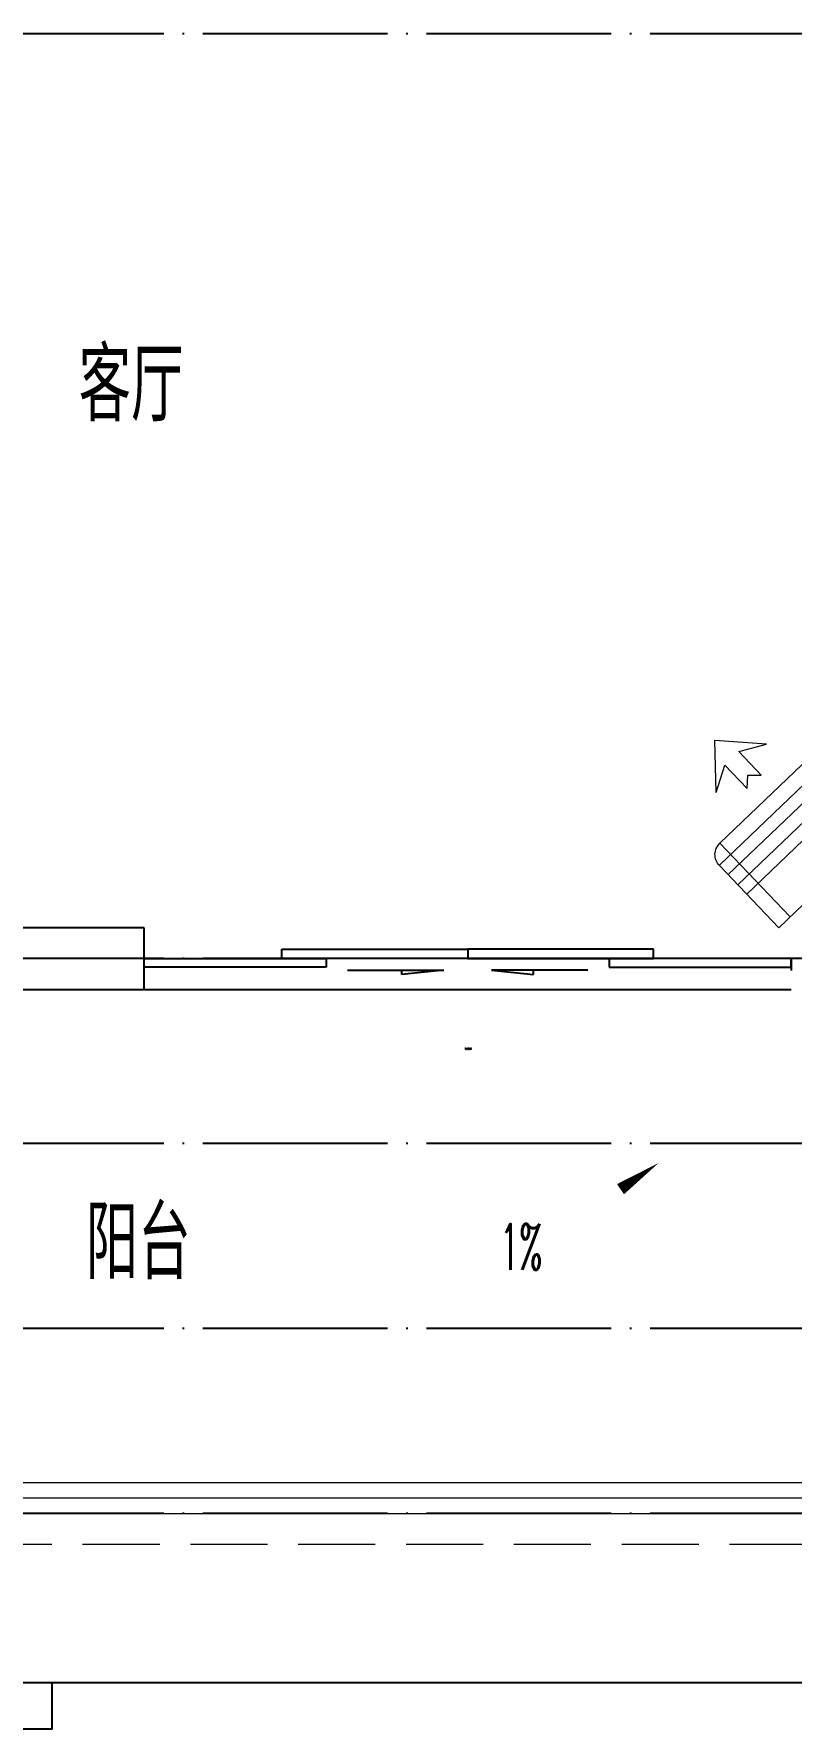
# Model space of a CAD drawing. Extents: x 27938 to 1507990, y 110129 to 923079.
# Drawn here: x 871508 to 873967, y 517540 to 523040 of the extents above; entities that cross this region are included whole.
import ezdxf

# ---------------------------------------------------------------- set-up
doc = ezdxf.new("R2010")
doc.units = 0
doc.header["$LTSCALE"] = 1000
doc.header["$MEASUREMENT"] = 0
doc.linetypes.add('DASH', pattern=[0.35, 0.25, -0.1])
doc.linetypes.add('DOTE', pattern=[2.42, 2, -0.2, 0.02, -0.2])
for name, color, linetype in [('DOTE', 1, 'Continuous'), ('PUB_TEXT', 4, 'Continuous'), ('WALL', 9, 'Continuous'), ('WINDOW', 4, 'Continuous'), ('WINDOW_TEXT', 7, 'Continuous'), ('看线', 251, 'Continuous')]:
    doc.layers.add(name, color=color, linetype=linetype)
for name, color, linetype, lineweight in [('平面-排水沟', 86, 'Continuous', 15), ('平面-栏杆', 135, 'Continuous', 15), ('平面-看线', 45, 'Continuous', 15), ('平面-空调预留孔', 173, 'Continuous', 15)]:
    doc.layers.add(name, color=color, linetype=linetype, lineweight=lineweight)
doc.styles.add('_TCH_DIM', font='SIMPLEX.shx', dxfattribs={"width": 0.7, "bigfont": 'GBCBIG.shx'})
doc.styles.add('_TCH_WINDOW', font='SIMPLEX.shx', dxfattribs={"width": 0.7, "height": 3.5, "bigfont": 'GBCBIG.shx'})
doc.styles.get("Standard").update_dxf_attribs({"font": 'gbenor.shx', "bigfont": 'gbcbig.shx'})

# ---------------------------------------------------------------- blocks, each defined once
blk = doc.blocks.new('GDGDGDSDA')
at = {"layer": 'DOTE', "color": 0, "linetype": 'DOTE', "ltscale": 0.3}
for p, q in [((471334.8, 366358.3), (417334.8, 366358.3)), ((471334.8, 363358.3), (417334.8, 363358.3)), ((471334.8, 362758.3), (417334.8, 362758.3)), ((471334.8, 362158.3), (417334.8, 362158.3)), ((471334.8, 361558.3), (417334.8, 361558.3))]:
    blk.add_line(p, q, dxfattribs=at)
blk = doc.blocks.new('dasdasf1sa2f31as32f')
for p, q in [((-116, 585.6), (43.3, 640.5)), ((82.7, 476.6), (43.3, 640.5)), ((-22.8, 585.5), (-116, 585.6)), ((-22.8, 585.5), (-73.4, 493.2)), ((32.4, 555.1), (-18.1, 462.9)), ((82.7, 476.6), (32.4, 555.1)), ((-473.5, 259.7), (-339.5, 504)), ((-269.8, 524.3), (-427.7, 236.5)), ((134.6, 245.5), (-338.8, 505.1)), ((-269.8, 524.3), (113.7, 314)), ((-31.3, 504.4), (-73.4, 493.2)), ((-18.1, 462.9), (-31.3, 504.4)), ((114.7, 208.4), (-359.1, 468.2)), ((72.3, 131.9), (-401.1, 391.6)), ((92.6, 168.8), (-380.9, 428.5)), ((113.7, 314), (-44.2, 26.2)), ((0, 0), (-473.5, 259.7)), ((134, 244.4), (0, 0))]:
    blk.add_line(p, q)
for centre, start, end in [((-294.5, 479.4), 61.2593, 151.2593), ((89, 269), 331.2593, 61.2593)]:
    blk.add_arc(centre, 51.3, start, end)
blk = doc.blocks.new('GDGDRGDGDRGDR')
at = {"layer": '平面-空调预留孔', "xscale": -1, "rotation": 15.00000000331026}
blk.add_blockref('dasdasf1sa2f31as32f', (466626.3, 442932.1), dxfattribs=at)
blk = doc.blocks.new('$DorLib2D$00000138')
at = {"color": 0, "linetype": 'Continuous'}
for p, q in [((-0.2875, 0), (-0.2875, 0.1538)), ((-0.2875, 0.1538), (0, 0.1538)), ((0, 0.1538), (0, 0)), ((0.2875, 0.1538), (0, 0.1538)), ((0.2875, 0), (0.2875, 0.1538)), ((-0.5, -0.1399), (-0.5, 0)), ((-0.5, 0), (-0.2188, 0)), ((0, 0), (-0.2875, 0)), ((-0.2188, 0), (-0.2188, -0.1399)), ((0, 0), (0.2875, 0)), ((0.2188, 0), (0.2188, -0.1399)), ((0.5, 0), (0.2188, 0)), ((0.5, 0), (0.5, -0.1946)), ((0.5, -0.1399), (0.5, 0)), ((-0.2188, -0.1399), (-0.5, -0.1399)), ((0.2188, -0.1399), (0.5, -0.1399)), ((-0.1857, -0.186), (-0.037, -0.186)), ((-0.037, -0.186), (-0.1019, -0.2583)), ((-0.1019, -0.2583), (-0.1019, -0.186)), ((0.1857, -0.186), (0.037, -0.186)), ((0.037, -0.186), (0.1019, -0.2583)), ((0.1019, -0.2583), (0.1019, -0.186))]:
    blk.add_line(p, q, dxfattribs=at)

msp = doc.modelspace()

# ---------------------------------------------------------------- linework, layer by layer
at = {"layer": '平面-栏杆', "color": 8}
for points in [[(869566.6, 518290.4), (874216.6, 518290.4)], [(869566.6, 518240.4), (874216.6, 518240.4)]]:
    msp.add_lwpolyline(points, dxfattribs=at)
at = {"layer": '平面-看线', "color": 8}
msp.add_lwpolyline([(869566.6, 518340.4), (874216.6, 518340.4)], dxfattribs=at)
at = {"layer": '平面-看线', "color": 8, "linetype": 'DASH'}
msp.add_lwpolyline([(869566.6, 518140.4), (874216.6, 518140.4)], dxfattribs=at)
at = {"layer": '看线', "color": 8}
msp.add_lwpolyline([(875516.6, 519340.4), (875516.6, 517690.4), (855316.6, 517690.4), (855316.6, 519190.4), (852916.6, 519190.4)], dxfattribs=at)
at = {"layer": '看线', "color": 8, "ltscale": 0.5}
msp.add_lwpolyline([(871566.6, 517690.4), (871566.6, 517540.4), (869566.6, 517540.4), (869566.6, 517690.4)], dxfattribs=at)

# ---------------------------------------------------------------- block references
at = {"layer": 'DOTE', "color": 169}
msp.add_blockref('GDGDGDSDA', (408581.8, 156682.1), dxfattribs=at)

# ---------------------------------------------------------------- texts
at = {"layer": 'PUB_TEXT', "color": 8}
msp.add_text('客厅', height=236.31, dxfattribs=at).set_placement((871653.6, 521782.9))

# ---------------------------------------------------------------- next in the draw order: block references
at = {"color": 8}
msp.add_blockref('GDGDRGDGDRGDR', (407300, 77208.4), dxfattribs=at)

# ---------------------------------------------------------------- next in the draw order: linework, layer by layer
at = {"layer": 'WALL', "color": 8}
for p, q in [((871866.6, 520140.4), (871066.7, 520140.4)), ((871866.6, 519940.4), (871866.6, 520140.4)), ((871066.7, 519940.4), (871866.6, 519940.4))]:
    msp.add_line(p, q, dxfattribs=at)
at = {"layer": 'WINDOW', "color": 8}
msp.add_line((871866.6, 519940.4), (873966.6, 519940.4), dxfattribs=at)
at = {"layer": '平面-排水沟', "color": 8}
msp.add_lwpolyline([(873181.3, 519133.4, 0, 0, 0), (873536.4, 519377.1, 0, 40, 0), (873412.7, 519292.2, 0, 0, 0)], format="xyseb", dxfattribs=at)

# ---------------------------------------------------------------- next in the draw order: block references
at = {"layer": 'WINDOW', "color": 8}
ref = msp.add_blockref('$DorLib2D$00000138', (872916.6, 520040.4), dxfattribs=dict(at, xscale=2100, yscale=200, zscale=2100, rotation=1.055716874123975e-09))
ref.add_attrib('A', 'TLM2123', (872907.5, 519745), dxfattribs={"layer": 'WINDOW_TEXT', "color": 8, "ltscale": 0.5, "height": 5.95, "rotation": 0, "style": '_TCH_WINDOW', "width": 0.494118})

# ---------------------------------------------------------------- next in the draw order: texts
at = {"layer": 'PUB_TEXT', "color": 8}
msp.add_text('阳台', height=236.31, dxfattribs=at).set_placement((871677.1, 518999.7))
at = {"layer": '平面-排水沟', "color": 7, "style": '_TCH_DIM', "width": 0.494118}
msp.add_text('1%', height=148.75, dxfattribs=at).set_placement((873021, 519030.6))

doc.saveas('drawing.dxf')
